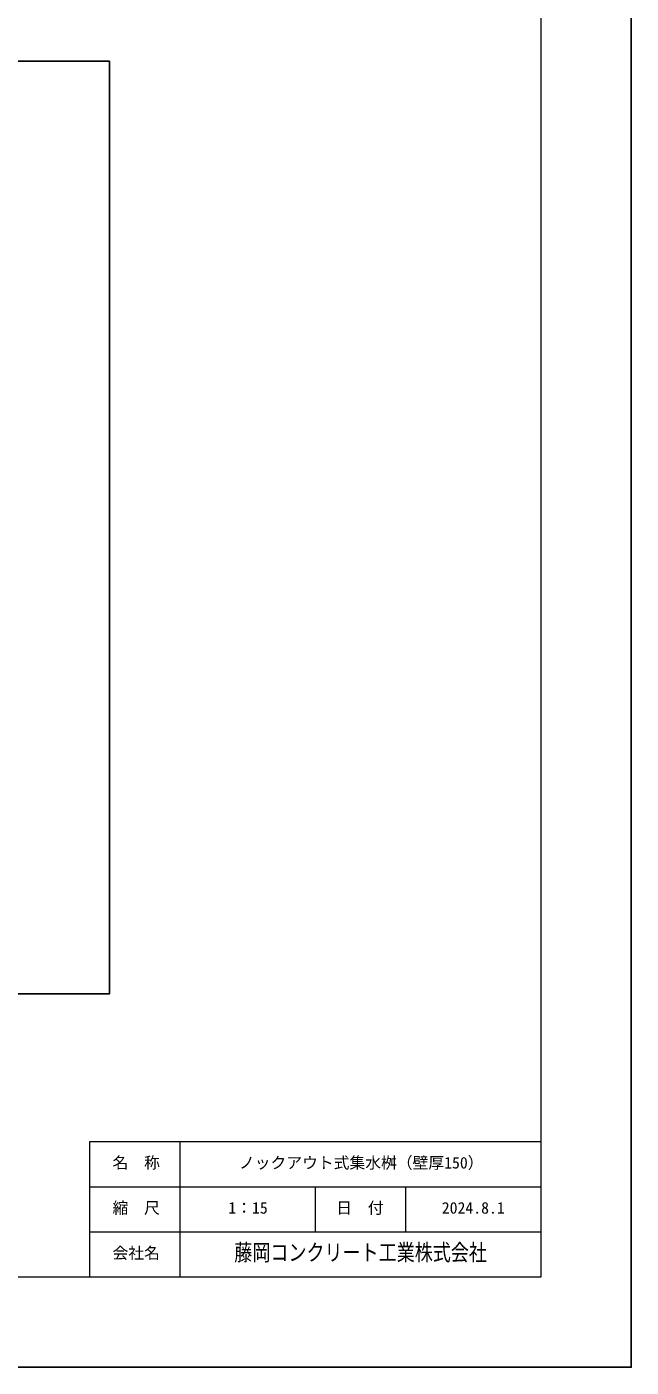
# Model space of a CAD drawing. Units: millimetres, scale not verified. Extents: x -6300 to 6300, y -4455 to 4455.
# Drawn here: x 4290 to 6300, y -4455 to 0 of the extents above; entities that cross this region are included whole.
import ezdxf
from ezdxf.enums import TextEntityAlignment as Align

# ---------------------------------------------------------------- set-up
doc = ezdxf.new("R2010")
doc.units = ezdxf.units.MM
doc.header["$LTSCALE"] = 15
for name, color, linetype, lineweight in [('0-1_Defpoints', 5, 'Continuous', 25), ('0-5_TXT', 7, 'Continuous', 25), ('0-6_WAKU', 3, 'Continuous', 13), ('0-7_WAKU-LINE', 7, 'Continuous', 13)]:
    doc.layers.add(name, color=color, linetype=linetype, lineweight=lineweight)
doc.layers.add('0-8_WAKU-TXT', color=7, linetype='Continuous')
doc.styles.add('ＭＳ ゴシック', font='')
doc.styles.get('ＭＳ ゴシック').set_extended_font_data('MS Gothic')

msp = doc.modelspace()

# ---------------------------------------------------------------- linework, layer by layer
at = {"layer": '0-1_Defpoints'}
msp.add_lwpolyline([(-6300, -4455), (6300, -4455), (6300, 4455), (-6300, 4455)], close=True, dxfattribs=at)
at = {"layer": '0-5_TXT'}
msp.add_lwpolyline([(2564.89, -3214.19), (4564.89, -3214.19), (4564.89, -114.19), (2564.89, -114.19)], close=True, dxfattribs=at)
at = {"layer": '0-6_WAKU'}
for p, q in [((4500, -3705), (6000, -3705)), ((4500, -4155), (4500, -3705))]:
    msp.add_line(p, q, dxfattribs=at)
msp.add_lwpolyline([(-6000, -4155), (6000, -4155), (6000, 4155), (-6000, 4155)], close=True, dxfattribs=at)
at = {"layer": '0-7_WAKU-LINE'}
for p, q in [((4800, -4155), (4800, -3705)), ((4500, -3855), (6000, -3855)), ((5250, -4005), (5250, -3855)), ((5550, -4005), (5550, -3855)), ((4500, -4005), (6000, -4005))]:
    msp.add_line(p, q, dxfattribs=at)

# ---------------------------------------------------------------- texts
at = {"layer": '0-8_WAKU-TXT', "style": 'ＭＳ ゴシック'}
for s, p in [('名\u3000称', (4574.93, -3806.25)), ('ノックアウト式集水桝（壁厚150）', (4995.38, -3806.25)), ('縮\u3000尺', (4574.93, -3956.25)), ('1：15', (4960.12, -3956.25)), ('日\u3000付', (5318.92, -3956.25)), ('2024.8.1', (5670, -3956.25)), ('会社名', (4574.93, -4106.25))]:
    msp.add_text(s, height=38.49, dxfattribs=at).set_placement(p, align=Align.BOTTOM_LEFT)
at = {"layer": '0-8_WAKU-TXT', "style": 'ＭＳ ゴシック', "width": 0.8}
msp.add_text('藤岡コンクリート工業株式会社', height=54.99, dxfattribs=at).set_placement((4980, -4117.5), align=Align.BOTTOM_LEFT)

doc.saveas('drawing.dxf')
